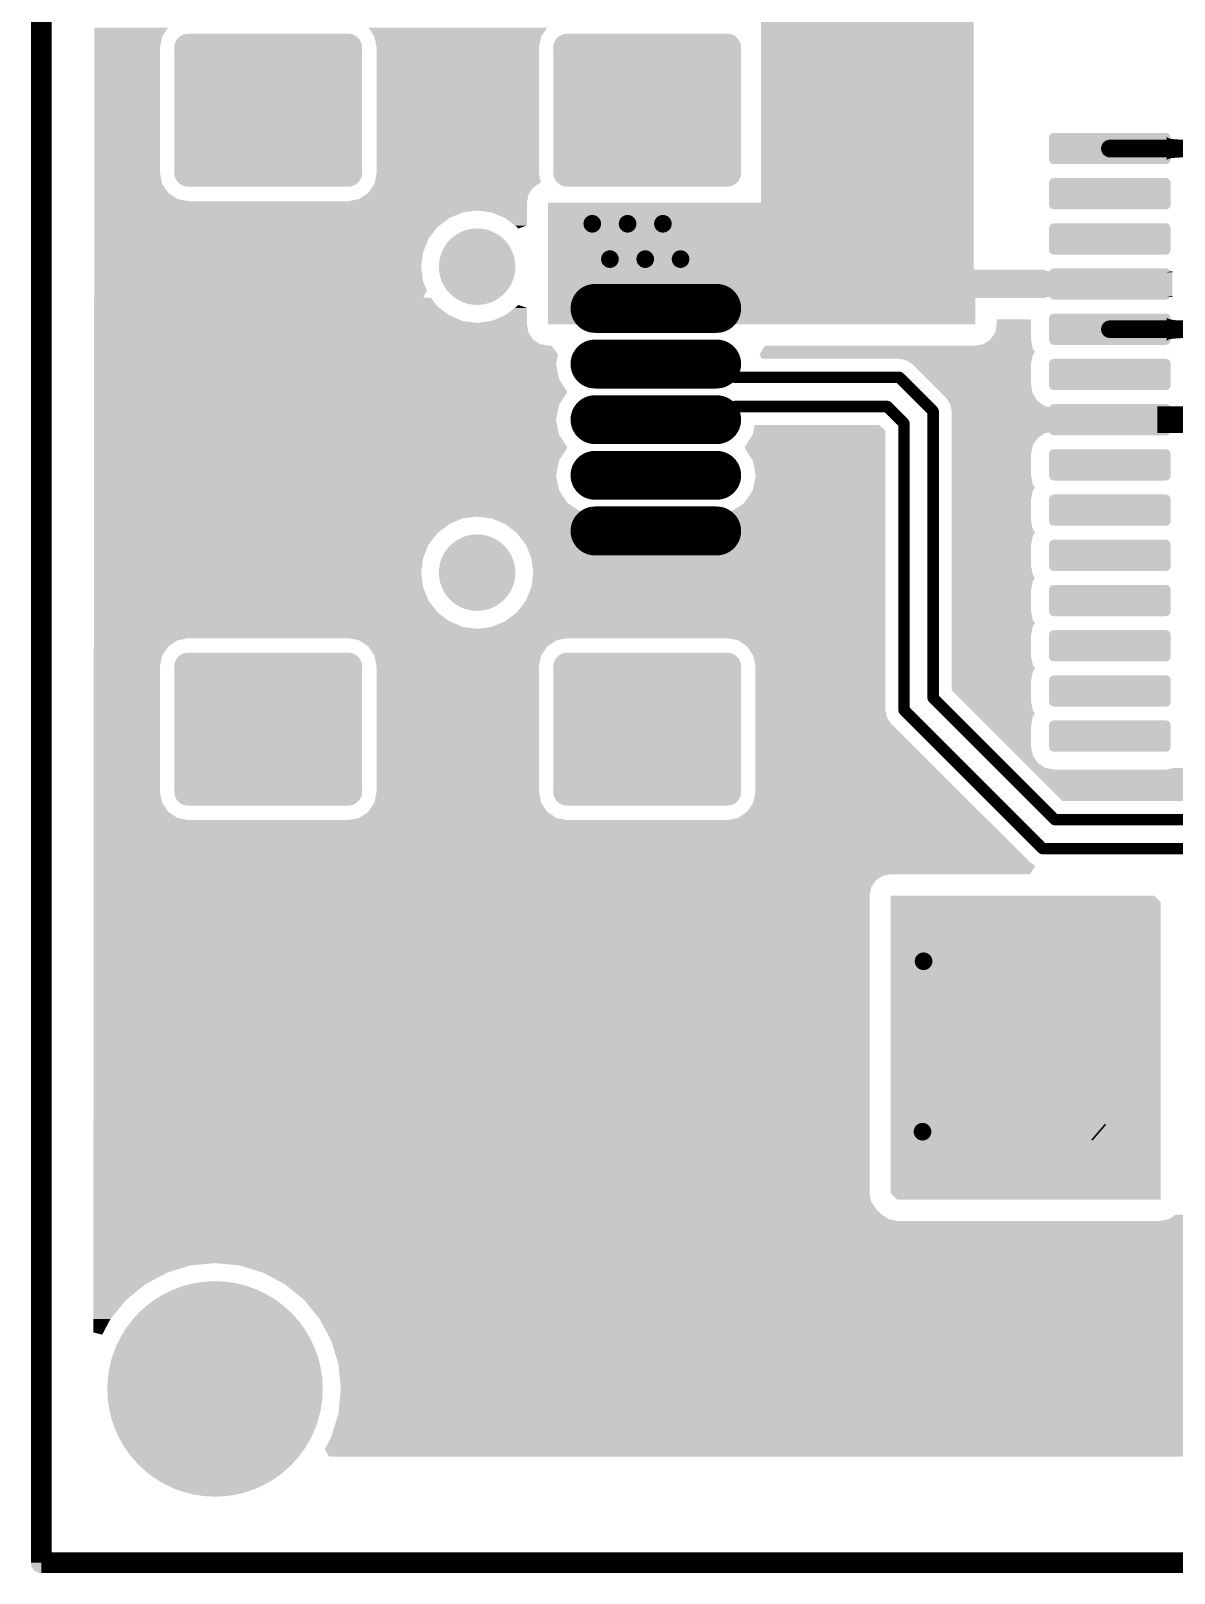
# Model space of a CAD drawing. Header units: millimetres. Extents: x -0.01 to 2.37, y -0.01 to 1.58.
# Drawn here: x -0.006 to 0.641, y -0.006 to 0.867 of the extents above; entities that cross this region are included whole.
import ezdxf

# ---------------------------------------------------------------- set-up
doc = ezdxf.new("R2010")
doc.units = ezdxf.units.MM
doc.layers.get('0').update_dxf_attribs({"linetype": 'CONTINUOUS', "lineweight": 0})
for name, color, linetype, lineweight in [('PCB_KUR_GKO', 130, 'CONTINUOUS', 0), ('PCB_KUR_GTL', 30, 'CONTINUOUS', 0), ('PCB_KUR_GTP', 254, 'CONTINUOUS', 0), ('PCB_KUR_GTS', 254, 'CONTINUOUS', 0), ('PCB_KUR_TXT', 254, 'CONTINUOUS', 0)]:
    doc.layers.add(name, color=color, linetype=linetype, lineweight=lineweight)

# ---------------------------------------------------------------- blocks, each defined once
blk = doc.blocks.new('ROUND_3')
h = blk.add_hatch(color=256)
edge = h.paths.add_edge_path(flags=0)
edge.add_arc((0, 0), 0.0059, 0, 360)
blk = doc.blocks.new('CUSTOM_5')
for points in [[(-0.02152, 0.02613), (-0.02114, 0.02664), (0.02142, 0.02613), (0.02126, 0.02664)], [(-0.02114, 0.02664), (-0.02074, 0.02716), (0.02126, 0.02664), (0.02057, 0.02716)], [(-0.02074, 0.02716), (-0.0199, 0.02742), (0.02057, 0.02716), (0.02023, 0.02742)], [(-0.0199, 0.02742), (-0.0195, 0.02755), (0.02023, 0.02742), (0.0195, 0.02755)], [(-0.02165, 0.0254), (-0.02152, 0.02613), (0.02165, 0.0254), (0.02142, 0.02613)], [(-0.02165, -0.0254), (-0.02165, 0.0254), (0.02165, -0.0254), (0.02165, 0.0254)], [(-0.02142, -0.02613), (-0.02165, -0.0254), (0.02152, -0.02613), (0.02165, -0.0254)], [(-0.02126, -0.02664), (-0.02142, -0.02613), (0.02114, -0.02664), (0.02152, -0.02613)], [(-0.02057, -0.02716), (-0.02126, -0.02664), (0.02074, -0.02716), (0.02114, -0.02664)], [(-0.02023, -0.02742), (-0.02057, -0.02716), (0.0199, -0.02742), (0.02074, -0.02716)], [(-0.0195, -0.02755), (-0.02023, -0.02742), (0.0195, -0.02755), (0.0199, -0.02742)]]:
    blk.add_solid(points)
blk = doc.blocks.new('CUSTOM_57')
for points in [[(-0.0325, 0.0062), (-0.03242, 0.00653), (0.0325, 0.0062), (0.0323, 0.00653)], [(-0.0325, -0.0062), (-0.0325, 0.0062), (0.0325, -0.0062), (0.0325, 0.0062)], [(-0.03242, 0.00653), (-0.03194, 0.00682), (0.0323, 0.00653), (0.03213, 0.00682)], [(-0.03194, 0.00682), (-0.0318, 0.0069), (0.03213, 0.00682), (0.0318, 0.0069)], [(-0.0323, -0.00653), (-0.0325, -0.0062), (0.03242, -0.00653), (0.0325, -0.0062)], [(-0.03213, -0.00682), (-0.0323, -0.00653), (0.03194, -0.00682), (0.03242, -0.00653)], [(-0.0318, -0.0069), (-0.03213, -0.00682), (0.0318, -0.0069), (0.03194, -0.00682)]]:
    blk.add_solid(points)
blk = doc.blocks.new('OBLONG_58')
at = {"lineweight": 211, "const_width": 0.0197}
blk.add_lwpolyline([(0.03445, 0), (-0.03445, 0)], dxfattribs=at)
at = {"lineweight": 211, "const_width": 0.00985}
for points in [[(-0.03937, 0), (-0.03937, 0, 1), (-0.02953, 0, 1), (-0.03937, 0)], [(0.02953, 0), (0.02953, 0, 1), (0.03937, 0, 1), (0.02953, 0)]]:
    blk.add_lwpolyline(points, format="xyb", dxfattribs=at)
blk = doc.blocks.new('CUSTOM_59')
for points in [[(-0.04925, 0.0354), (-0.04916, 0.03625), (0.04925, 0.0354), (0.04905, 0.03625)], [(-0.04924, 0.03509), (-0.04925, 0.0354), (0.04924, 0.03509), (0.04925, 0.0354)], [(-0.0492, 0.03477), (-0.04924, 0.03509), (0.0492, 0.03477), (0.04924, 0.03509)], [(-0.04916, 0.03625), (-0.04874, 0.03712), (0.04905, 0.03625), (0.04885, 0.03712)], [(-0.04874, 0.03712), (-0.0484, 0.03785), (0.04885, 0.03712), (0.04827, 0.03785)], [(-0.0484, 0.03785), (-0.04759, 0.0385), (0.04827, 0.03785), (0.04775, 0.0385)], [(-0.04759, 0.0385), (-0.04702, 0.03895), (0.04775, 0.0385), (0.04679, 0.03895)], [(-0.04702, 0.03895), (-0.04571, 0.03926), (0.04679, 0.03895), (0.04615, 0.03926)], [(-0.04571, 0.03926), (-0.0453, 0.03935), (0.04615, 0.03926), (0.0453, 0.03935)], [(-0.0492, -0.03477), (-0.0492, 0.03477), (0.0492, -0.03477), (0.0492, 0.03477)], [(-0.04924, -0.03509), (-0.0492, -0.03477), (0.04924, -0.03509), (0.0492, -0.03477)], [(-0.04925, -0.0354), (-0.04924, -0.03509), (0.04925, -0.0354), (0.04924, -0.03509)], [(-0.04905, -0.03625), (-0.04925, -0.0354), (0.04916, -0.03625), (0.04925, -0.0354)], [(-0.04885, -0.03712), (-0.04905, -0.03625), (0.04874, -0.03712), (0.04916, -0.03625)], [(-0.04827, -0.03785), (-0.04885, -0.03712), (0.0484, -0.03785), (0.04874, -0.03712)], [(-0.04775, -0.0385), (-0.04827, -0.03785), (0.04759, -0.0385), (0.0484, -0.03785)], [(-0.04679, -0.03895), (-0.04775, -0.0385), (0.04702, -0.03895), (0.04759, -0.0385)], [(-0.04615, -0.03926), (-0.04679, -0.03895), (0.04571, -0.03926), (0.04702, -0.03895)], [(-0.0453, -0.03935), (-0.04615, -0.03926), (0.0453, -0.03935), (0.04571, -0.03926)]]:
    blk.add_solid(points)
blk = doc.blocks.new('ROUND_12')
h = blk.add_hatch(color=256)
edge = h.paths.add_edge_path(flags=0)
edge.add_arc((0, 0), 0.05905, 0, 360)
blk = doc.blocks.new('ROUND_14')
h = blk.add_hatch(color=256)
edge = h.paths.add_edge_path(flags=0)
edge.add_arc((0, 0), 0.0197, 0, 360)
blk = doc.blocks.new('ROUND_16')
h = blk.add_hatch(color=256)
edge = h.paths.add_edge_path(flags=0)
edge.add_arc((0, 0), 0.008, 0, 360)
blk = doc.blocks.new('ROUND_7')
h = blk.add_hatch(color=256)
edge = h.paths.add_edge_path(flags=0)
edge.add_arc((0, 0), 0.00325, 0, 360)
blk = doc.blocks.new('ROUND_8')
h = blk.add_hatch(color=256)
edge = h.paths.add_edge_path(flags=0)
edge.add_arc((0, 0), 0.005, 0, 360)
blk = doc.blocks.new('ROUND_27')
h = blk.add_hatch(color=256)
edge = h.paths.add_edge_path(flags=0)
edge.add_arc((0, 0), 0.0075, 0, 360)
blk = doc.blocks.new('CUSTOM_20')
for points in [[(-0.02365, 0.0254), (-0.02352, 0.02643), (0.02365, 0.0254), (0.02342, 0.02643)], [(-0.02352, 0.02643), (-0.02314, 0.02717), (0.02342, 0.02643), (0.02325, 0.02717)], [(-0.02314, 0.02717), (-0.0227, 0.02804), (0.02325, 0.02717), (0.02257, 0.02804)], [(-0.0227, 0.02804), (-0.02198, 0.0286), (0.02257, 0.02804), (0.02214, 0.0286)], [(-0.02198, 0.0286), (-0.02127, 0.02915), (0.02214, 0.0286), (0.02105, 0.02915)], [(-0.02127, 0.02915), (-0.02008, 0.02942), (0.02105, 0.02915), (0.02053, 0.02942)], [(-0.02008, 0.02942), (-0.0195, 0.02955), (0.02053, 0.02942), (0.0195, 0.02955)], [(-0.02364, 0.02508), (-0.02365, 0.0254), (0.02364, 0.02508), (0.02365, 0.0254)], [(-0.0236, 0.02476), (-0.02364, 0.02508), (0.0236, 0.02476), (0.02364, 0.02508)], [(-0.0236, -0.02476), (-0.0236, 0.02476), (0.0236, -0.02476), (0.0236, 0.02476)], [(-0.02365, -0.0254), (-0.02364, -0.02508), (0.02365, -0.0254), (0.02364, -0.02508)], [(-0.02342, -0.02643), (-0.02365, -0.0254), (0.02352, -0.02643), (0.02365, -0.0254)], [(-0.02364, -0.02508), (-0.0236, -0.02476), (0.02364, -0.02508), (0.0236, -0.02476)], [(-0.02325, -0.02717), (-0.02342, -0.02643), (0.02314, -0.02717), (0.02352, -0.02643)], [(-0.02257, -0.02804), (-0.02325, -0.02717), (0.0227, -0.02804), (0.02314, -0.02717)], [(-0.02214, -0.0286), (-0.02257, -0.02804), (0.02198, -0.0286), (0.0227, -0.02804)], [(-0.02105, -0.02915), (-0.02214, -0.0286), (0.02127, -0.02915), (0.02198, -0.0286)], [(-0.02053, -0.02942), (-0.02105, -0.02915), (0.02008, -0.02942), (0.02127, -0.02915)], [(-0.0195, -0.02955), (-0.02053, -0.02942), (0.0195, -0.02955), (0.02008, -0.02942)]]:
    blk.add_solid(points)
blk = doc.blocks.new('CUSTOM_71')
for points in [[(-0.03281, 0.00856), (-0.0318, 0.00885), (0.033, 0.00856), (0.0318, 0.00885)], [(-0.03445, 0.0062), (-0.03416, 0.0074), (0.03445, 0.0062), (0.03411, 0.0074)], [(-0.03445, -0.0062), (-0.03445, 0.0062), (0.03445, -0.0062), (0.03445, 0.0062)], [(-0.03416, 0.0074), (-0.03399, 0.00759), (0.03411, 0.0074), (0.03406, 0.00759)], [(-0.03399, 0.00759), (-0.03319, 0.00846), (0.03406, 0.00759), (0.03311, 0.00846)], [(-0.03319, 0.00846), (-0.03281, 0.00856), (0.03311, 0.00846), (0.033, 0.00856)], [(-0.03411, -0.0074), (-0.03445, -0.0062), (0.03416, -0.0074), (0.03445, -0.0062)], [(-0.03406, -0.00759), (-0.03411, -0.0074), (0.03399, -0.00759), (0.03416, -0.0074)], [(-0.03311, -0.00846), (-0.03406, -0.00759), (0.03319, -0.00846), (0.03399, -0.00759)], [(-0.033, -0.00856), (-0.03311, -0.00846), (0.03281, -0.00856), (0.03319, -0.00846)], [(-0.0318, -0.00885), (-0.033, -0.00856), (0.0318, -0.00885), (0.03281, -0.00856)]]:
    blk.add_solid(points)
blk = doc.blocks.new('OBLONG_72')
at = {"lineweight": 211, "const_width": 0.0277}
blk.add_lwpolyline([(0.03445, 0), (-0.03445, 0)], dxfattribs=at)
at = {"lineweight": 211, "const_width": 0.01385}
for points in [[(-0.04137, 0), (-0.04137, 0, 1), (-0.02753, 0, 1), (-0.04137, 0)], [(0.02753, 0), (0.02753, 0, 1), (0.04137, 0, 1), (0.02753, 0)]]:
    blk.add_lwpolyline(points, format="xyb", dxfattribs=at)
blk = doc.blocks.new('CUSTOM_73')
for points in [[(-0.05325, 0.0354), (-0.05289, 0.03775), (0.05325, 0.0354), (0.05287, 0.03775)], [(-0.05324, 0.03495), (-0.05325, 0.0354), (0.05324, 0.03495), (0.05325, 0.0354)], [(-0.0532, 0.03451), (-0.05324, 0.03495), (0.0532, 0.03451), (0.05324, 0.03495)], [(-0.05289, 0.03775), (-0.05283, 0.03788), (0.05287, 0.03775), (0.05285, 0.03788)], [(-0.05283, 0.03788), (-0.05178, 0.04001), (0.05285, 0.03788), (0.05176, 0.04001)], [(-0.05178, 0.04001), (-0.05167, 0.04012), (0.05176, 0.04001), (0.0517, 0.04012)], [(-0.05167, 0.04012), (-0.05002, 0.0418), (0.0517, 0.04012), (0.04999, 0.0418)], [(-0.05002, 0.0418), (-0.04986, 0.04188), (0.04999, 0.0418), (0.04991, 0.04188)], [(-0.04986, 0.04188), (-0.04778, 0.04295), (0.04991, 0.04188), (0.04774, 0.04295)], [(-0.04778, 0.04295), (-0.04753, 0.04299), (0.04774, 0.04295), (0.04765, 0.04299)], [(-0.04753, 0.04299), (-0.0453, 0.04335), (0.04765, 0.04299), (0.0453, 0.04335)], [(-0.0532, -0.03451), (-0.0532, 0.03451), (0.0532, -0.03451), (0.0532, 0.03451)], [(-0.05324, -0.03495), (-0.0532, -0.03451), (0.05324, -0.03495), (0.0532, -0.03451)], [(-0.05325, -0.0354), (-0.05324, -0.03495), (0.05325, -0.0354), (0.05324, -0.03495)], [(-0.05287, -0.03775), (-0.05325, -0.0354), (0.05289, -0.03775), (0.05325, -0.0354)], [(-0.05285, -0.03788), (-0.05287, -0.03775), (0.05283, -0.03788), (0.05289, -0.03775)], [(-0.05176, -0.04001), (-0.05285, -0.03788), (0.05178, -0.04001), (0.05283, -0.03788)], [(-0.0517, -0.04012), (-0.05176, -0.04001), (0.05167, -0.04012), (0.05178, -0.04001)], [(-0.04999, -0.0418), (-0.0517, -0.04012), (0.05002, -0.0418), (0.05167, -0.04012)], [(-0.04991, -0.04188), (-0.04999, -0.0418), (0.04986, -0.04188), (0.05002, -0.0418)], [(-0.04774, -0.04295), (-0.04991, -0.04188), (0.04778, -0.04295), (0.04986, -0.04188)], [(-0.04765, -0.04299), (-0.04774, -0.04295), (0.04753, -0.04299), (0.04778, -0.04295)], [(-0.0453, -0.04335), (-0.04765, -0.04299), (0.0453, -0.04335), (0.04753, -0.04299)]]:
    blk.add_solid(points)
blk = doc.blocks.new('ROUND_22')
h = blk.add_hatch(color=256)
edge = h.paths.add_edge_path(flags=0)
edge.add_arc((0, 0), 0.061, 0, 360)
blk = doc.blocks.new('ROUND_23')
h = blk.add_hatch(color=256)
edge = h.paths.add_edge_path(flags=0)
edge.add_arc((0, 0), 0.02165, 0, 360)

msp = doc.modelspace()

# ---------------------------------------------------------------- linework, layer by layer
at = {"layer": 'PCB_KUR_GKO', "lineweight": 211, "const_width": 0.0118}
for points in [[(0, 0), (0, 1.5748)], [(0, 0), (2.3622, 0)]]:
    msp.add_lwpolyline(points, dxfattribs=at)
at = {"layer": 'PCB_KUR_GTL', "lineweight": 211}
for points, const_width in [([(0.6051, 0.8006), (0.6666, 0.8006)], 0.01), ([(0.6051, 0.6983), (0.7033, 0.6983)], 0.01), ([(0.348, 0.6786), (0.3854, 0.6786)], 0.0065), ([(0.3854, 0.6786), (0.3929, 0.6711)], 0.0065), ([(0.3929, 0.6711), (0.4858, 0.6711)], 0.0065), ([(0.4858, 0.6711), (0.505, 0.6519)], 0.0065), ([(0.3854, 0.6471), (0.3929, 0.6546)], 0.0065), ([(0.3929, 0.6546), (0.479, 0.6546)], 0.0065), ([(0.479, 0.6546), (0.4885, 0.645)], 0.0065), ([(0.505, 0.4896), (0.505, 0.6519)], 0.0065), ([(0.348, 0.6471), (0.3854, 0.6471)], 0.0065), ([(0.4885, 0.4828), (0.4885, 0.645)], 0.0065), ([(0.632, 0.6471), (0.6802, 0.6471)], 0.015), ([(0.505, 0.4896), (0.5739, 0.4207)], 0.0065), ([(0.4885, 0.4828), (0.5671, 0.4042)], 0.0065), ([(0.5739, 0.4207), (0.7238, 0.4207)], 0.0065), ([(0.5671, 0.4042), (0.7306, 0.4042)], 0.0065), ([(0.5984, 0.244), (0.5991, 0.2434)], 0.0118)]:
    msp.add_lwpolyline(points, dxfattribs=dict(at, const_width=const_width))
at = {"layer": 'PCB_KUR_GTL'}
for points in [[(0.4075, 0.77), (0.4075, 1.1576), (0.528, 0.77), (0.528, 1.1576)], [(0.03, 0.8639), (0.03, 0.8691), (0.0684, 0.8639), (0.0719, 0.8691)], [(0.1887, 0.8639), (0.1852, 0.8691), (0.283, 0.8639), (0.2865, 0.8691)], [(0.03, 0.8577), (0.03, 0.8639), (0.0672, 0.8577), (0.0684, 0.8639)], [(0.03, 0.7868), (0.03, 0.8577), (0.0672, 0.7868), (0.0672, 0.8577)], [(0.1899, 0.8577), (0.1887, 0.8639), (0.2818, 0.8577), (0.283, 0.8639)], [(0.1899, 0.7868), (0.1899, 0.8577), (0.2818, 0.7868), (0.2818, 0.8577)], [(0.6373, 0.807), (0.6373, 0.8073), (0.6375, 0.807), (0.6373, 0.8073)], [(0.6373, 0.8067), (0.6373, 0.807), (0.6379, 0.8067), (0.6375, 0.807)], [(0.6373, 0.8064), (0.6373, 0.8067), (0.6385, 0.8064), (0.6379, 0.8067)], [(0.6373, 0.8062), (0.6373, 0.8064), (0.6393, 0.8062), (0.6385, 0.8064)], [(0.6373, 0.806), (0.6373, 0.8062), (0.6402, 0.806), (0.6393, 0.8062)], [(0.6373, 0.8059), (0.6373, 0.806), (0.6413, 0.8059), (0.6402, 0.806)], [(0.6373, 0.8057), (0.6373, 0.8059), (0.644, 0.8057), (0.6413, 0.8059)], [(0.6373, 0.8056), (0.6373, 0.8057), (0.6475, 0.8056), (0.644, 0.8057)], [(0.6373, 0.7956), (0.6373, 0.8056), (0.6475, 0.7956), (0.6475, 0.8056)], [(0.6373, 0.7952), (0.6373, 0.7956), (0.6402, 0.7952), (0.6457, 0.7956)], [(0.6373, 0.795), (0.6373, 0.7952), (0.6393, 0.795), (0.6402, 0.7952)], [(0.6373, 0.7948), (0.6373, 0.795), (0.6385, 0.7948), (0.6393, 0.795)], [(0.6373, 0.7946), (0.6373, 0.7948), (0.6379, 0.7946), (0.6385, 0.7948)], [(0.6373, 0.7943), (0.6373, 0.7946), (0.6375, 0.7943), (0.6379, 0.7946)], [(0.03, 0.7807), (0.03, 0.7868), (0.0684, 0.7807), (0.0672, 0.7868)], [(0.1888, 0.7812), (0.1899, 0.7868), (0.2829, 0.7812), (0.2818, 0.7868)], [(0.6373, 0.794), (0.6373, 0.7943), (0.6373, 0.794), (0.6375, 0.7943)], [(0.03, 0.7755), (0.03, 0.7807), (0.0719, 0.7755), (0.0684, 0.7807)], [(0.1852, 0.7755), (0.18722, 0.7785), (0.2765, 0.7755), (0.2785, 0.7785)], [(0.18722, 0.7785), (0.1887, 0.7807), (0.2785, 0.7785), (0.2818, 0.7807)], [(0.1887, 0.7807), (0.18878, 0.7811), (0.2818, 0.7807), (0.2824, 0.7811)], [(0.18878, 0.7811), (0.1888, 0.7812), (0.2824, 0.7811), (0.2829, 0.7812)], [(0.03, 0.772), (0.03, 0.7755), (0.0771, 0.772), (0.0719, 0.7755)], [(0.03, 0.7708), (0.03, 0.772), (0.0833, 0.7708), (0.0771, 0.772)], [(0.03, 0.77), (0.03, 0.7708), (0.275, 0.77), (0.27516, 0.7708)], [(0.03, 0.7708), (0.03, 0.7708), (0.1738, 0.7708), (0.0833, 0.7708)], [(0.03, 0.7655), (0.03, 0.77), (0.275, 0.7655), (0.275, 0.77)], [(0.1738, 0.7708), (0.18, 0.772), (0.27516, 0.7708), (0.27539, 0.772)], [(0.18, 0.772), (0.18386, 0.7746), (0.27539, 0.772), (0.2759, 0.7746)], [(0.18386, 0.7746), (0.1852, 0.7755), (0.2759, 0.7746), (0.2765, 0.7755)], [(0.287, 0.732), (0.287, 0.77), (0.528, 0.732), (0.528, 0.77)], [(0.03, 0.7644), (0.03, 0.7655), (0.2386, 0.7644), (0.2468, 0.7655)], [(0.03, 0.7612), (0.03, 0.7644), (0.231, 0.7612), (0.2386, 0.7644)], [(0.03, 0.7562), (0.03, 0.7612), (0.2244, 0.7562), (0.231, 0.7612)], [(0.2551, 0.7644), (0.2468, 0.7655), (0.275, 0.7644), (0.275, 0.7655)], [(0.2627, 0.7612), (0.2551, 0.7644), (0.275, 0.7612), (0.275, 0.7644)], [(0.26824, 0.757), (0.2627, 0.7612), (0.275, 0.757), (0.275, 0.7612)], [(0.03, 0.7496), (0.03, 0.7562), (0.2193, 0.7496), (0.2244, 0.7562)], [(0.2693, 0.7562), (0.26824, 0.757), (0.27265, 0.7562), (0.275, 0.757)], [(0.27, 0.7553), (0.2693, 0.7562), (0.27, 0.7553), (0.27265, 0.7562)], [(0.03, 0.7419), (0.03, 0.7496), (0.2162, 0.7419), (0.2193, 0.7496)], [(0.03, 0.7337), (0.03, 0.7419), (0.2151, 0.7337), (0.2162, 0.7419)], [(0.03, 0.7255), (0.03, 0.7337), (0.2162, 0.7255), (0.2151, 0.7337)], [(0.03, 0.72), (0.03, 0.7255), (0.2184, 0.72), (0.2162, 0.7255)], [(0.287, 0.7315), (0.287, 0.732), (0.5684, 0.7315), (0.5676, 0.732)], [(0.287, 0.732), (0.287, 0.732), (0.5676, 0.732), (0.528, 0.732)], [(0.287, 0.7305), (0.287, 0.7315), (0.5733, 0.7305), (0.5684, 0.7315)], [(0.287, 0.7172), (0.287, 0.7305), (0.6405, 0.7172), (0.6405, 0.7305)], [(0.6369, 0.7305), (0.6405, 0.7312), (0.6405, 0.7305), (0.6405, 0.7312)], [(0.0299, 0.7112), (0.0299, 0.7162), (0.2244, 0.7112), (0.2205, 0.7162)], [(0.0299, 0.7162), (0.0299, 0.7162), (0.2205, 0.7162), (0.2177, 0.7162)], [(0.0299, 0.7162), (0.03, 0.7162), (0.2177, 0.7162), (0.21631, 0.7162)], [(0.03, 0.71621), (0.03, 0.72), (0.2163, 0.71621), (0.2184, 0.72)], [(0.03, 0.7162), (0.03, 0.71621), (0.2163, 0.7162), (0.2163, 0.71621)], [(0.03, 0.7162), (0.03, 0.7162), (0.21631, 0.7162), (0.2163, 0.7162)], [(0.287, 0.7162), (0.287, 0.7172), (0.5684, 0.7162), (0.5733, 0.7172)], [(0.287, 0.716), (0.287, 0.7162), (0.568, 0.716), (0.5684, 0.7162)], [(0.287, 0.701), (0.287, 0.716), (0.529, 0.701), (0.529, 0.716)], [(0.6405, 0.7165), (0.6369, 0.7172), (0.6405, 0.7165), (0.6405, 0.7172)], [(0.02989, 0.7062), (0.0299, 0.7112), (0.231, 0.7062), (0.2244, 0.7112)], [(0.2627, 0.7062), (0.26824, 0.7104), (0.275, 0.7062), (0.275, 0.7104)], [(0.26824, 0.7104), (0.2693, 0.7112), (0.275, 0.7104), (0.27265, 0.7112)], [(0.2693, 0.7112), (0.27, 0.7121), (0.27265, 0.7112), (0.27, 0.7121)], [(0.02989, 0.703), (0.02989, 0.7062), (0.2386, 0.703), (0.231, 0.7062)], [(0.02989, 0.7019), (0.02989, 0.703), (0.2468, 0.7019), (0.2386, 0.703)], [(0.02989, 0.701), (0.02989, 0.7019), (0.275, 0.701), (0.275, 0.7019)], [(0.02989, 0.6964), (0.02989, 0.701), (0.2759, 0.6964), (0.275, 0.701)], [(0.2468, 0.7019), (0.2551, 0.703), (0.275, 0.7019), (0.275, 0.703)], [(0.2551, 0.703), (0.2627, 0.7062), (0.275, 0.703), (0.275, 0.7062)], [(0.5401, 0.6964), (0.541, 0.701), (0.5605, 0.6964), (0.5605, 0.701)], [(0.541, 0.701), (0.541, 0.704), (0.5605, 0.701), (0.5605, 0.704)], [(0.6373, 0.7046), (0.6373, 0.7049), (0.6375, 0.7046), (0.6373, 0.7049)], [(0.6373, 0.7043), (0.6373, 0.7046), (0.6379, 0.7043), (0.6375, 0.7046)], [(0.6373, 0.7041), (0.6373, 0.7043), (0.6385, 0.7041), (0.6379, 0.7043)], [(0.6373, 0.7039), (0.6373, 0.7041), (0.6393, 0.7039), (0.6385, 0.7041)], [(0.6373, 0.7037), (0.6373, 0.7039), (0.6402, 0.7037), (0.6393, 0.7039)], [(0.6373, 0.7035), (0.6373, 0.7037), (0.6413, 0.7035), (0.6402, 0.7037)], [(0.6373, 0.7033), (0.6373, 0.7035), (0.644, 0.7033), (0.6413, 0.7035)], [(0.6373, 0.6933), (0.6373, 0.7033), (0.6475, 0.6933), (0.6475, 0.7033)], [(0.6373, 0.7033), (0.6373, 0.7033), (0.6475, 0.7033), (0.644, 0.7033)], [(0.02988, 0.6925), (0.02989, 0.6964), (0.2785, 0.6925), (0.2759, 0.6964)], [(0.02988, 0.6899), (0.02988, 0.6925), (0.2824, 0.6899), (0.2785, 0.6925)], [(0.02988, 0.689), (0.02988, 0.6899), (0.287, 0.689), (0.2824, 0.6899)], [(0.529, 0.689), (0.5336, 0.6899), (0.56113, 0.689), (0.56095, 0.6899)], [(0.5336, 0.6899), (0.5369, 0.6921), (0.56095, 0.6899), (0.5605, 0.6921)], [(0.5369, 0.6921), (0.5375, 0.6925), (0.5605, 0.6921), (0.5605, 0.6925)], [(0.5375, 0.6925), (0.5401, 0.6964), (0.5605, 0.6925), (0.5605, 0.6964)], [(0.6373, 0.6929), (0.6373, 0.6933), (0.6402, 0.6929), (0.6457, 0.6933)], [(0.6373, 0.6927), (0.6373, 0.6929), (0.6393, 0.6927), (0.6402, 0.6929)], [(0.6373, 0.6925), (0.6373, 0.6927), (0.6385, 0.6925), (0.6393, 0.6927)], [(0.6373, 0.6922), (0.6373, 0.6925), (0.6379, 0.6922), (0.6385, 0.6925)], [(0.6373, 0.6919), (0.6373, 0.6922), (0.6375, 0.6919), (0.6379, 0.6922)], [(0.6373, 0.6916), (0.6373, 0.6919), (0.6373, 0.6916), (0.6375, 0.6919)], [(0.02987, 0.6786), (0.02988, 0.684), (0.2915, 0.6786), (0.2926, 0.684)], [(0.02988, 0.684), (0.02988, 0.689), (0.2926, 0.684), (0.2889, 0.689)], [(0.02988, 0.689), (0.02988, 0.689), (0.2889, 0.689), (0.287, 0.689)], [(0.4067, 0.6841), (0.40759, 0.6855), (0.56171, 0.6841), (0.5627, 0.6855)], [(0.40686, 0.6838), (0.4067, 0.6841), (0.5615, 0.6838), (0.56171, 0.6841)], [(0.408, 0.6816), (0.40686, 0.6838), (0.56105, 0.6816), (0.5615, 0.6838)], [(0.40759, 0.6855), (0.40866, 0.6872), (0.5627, 0.6855), (0.5615, 0.6872)], [(0.40866, 0.6872), (0.4098, 0.689), (0.5615, 0.6872), (0.56113, 0.689)], [(0.4898, 0.6808), (0.4858, 0.6816), (0.56089, 0.6808), (0.56105, 0.6816)], [(0.02987, 0.6701), (0.02987, 0.6786), (0.2932, 0.6701), (0.2915, 0.6786)], [(0.49261, 0.6789), (0.4898, 0.6808), (0.5605, 0.6789), (0.56089, 0.6808)], [(0.4932, 0.6785), (0.49261, 0.6789), (0.5605, 0.6785), (0.5605, 0.6789)], [(0.50526, 0.6665), (0.4932, 0.6785), (0.5605, 0.6665), (0.5605, 0.6785)], [(0.02986, 0.6628), (0.02987, 0.6669), (0.2979, 0.6628), (0.2953, 0.6669)], [(0.02987, 0.6669), (0.02987, 0.6701), (0.2953, 0.6669), (0.2932, 0.6701)], [(0.51019, 0.6616), (0.50526, 0.6665), (0.5615, 0.6616), (0.5605, 0.6665)], [(0.02985, 0.6471), (0.02986, 0.6555), (0.2915, 0.6471), (0.2932, 0.6555)], [(0.02986, 0.6587), (0.02986, 0.6628), (0.2953, 0.6587), (0.2979, 0.6628)], [(0.02986, 0.6555), (0.02986, 0.6587), (0.2932, 0.6555), (0.2953, 0.6587)], [(0.5125, 0.6593), (0.51019, 0.6616), (0.56307, 0.6593), (0.5615, 0.6616)], [(0.51366, 0.6575), (0.5125, 0.6593), (0.5643, 0.6575), (0.56307, 0.6593)], [(0.5147, 0.6559), (0.51366, 0.6575), (0.56664, 0.6559), (0.5643, 0.6575)], [(0.51494, 0.6547), (0.5147, 0.6559), (0.5684, 0.6547), (0.56664, 0.6559)], [(0.02985, 0.6386), (0.02985, 0.6471), (0.2932, 0.6386), (0.2915, 0.6471)], [(0.51514, 0.6537), (0.51494, 0.6547), (0.5733, 0.6537), (0.5684, 0.6547)], [(0.5155, 0.6519), (0.51514, 0.6537), (0.61488, 0.6519), (0.6134, 0.6537)], [(0.51514, 0.6537), (0.51514, 0.6537), (0.6134, 0.6537), (0.5733, 0.6537)], [(0.5155, 0.6487), (0.5155, 0.6519), (0.6175, 0.6487), (0.61488, 0.6519)], [(0.5155, 0.6471), (0.5155, 0.6487), (0.6171, 0.6471), (0.6175, 0.6487)], [(0.5155, 0.6454), (0.5155, 0.6471), (0.6175, 0.6454), (0.6171, 0.6471)], [(0.02984, 0.6354), (0.02985, 0.6386), (0.2953, 0.6354), (0.2932, 0.6386)], [(0.4007, 0.6354), (0.4029, 0.6386), (0.478, 0.6354), (0.478, 0.6386)], [(0.4029, 0.6386), (0.40333, 0.6407), (0.478, 0.6386), (0.478, 0.6407)], [(0.40333, 0.6407), (0.404, 0.644), (0.478, 0.6407), (0.4746, 0.644)], [(0.404, 0.644), (0.404, 0.644), (0.4746, 0.644), (0.404, 0.644)], [(0.5155, 0.6404), (0.5155, 0.6454), (0.6134, 0.6404), (0.6175, 0.6454)], [(0.5155, 0.6395), (0.5155, 0.6404), (0.5684, 0.6395), (0.5733, 0.6404)], [(0.5155, 0.6404), (0.5155, 0.6404), (0.5733, 0.6404), (0.6134, 0.6404)], [(0.5155, 0.6367), (0.5155, 0.6395), (0.5643, 0.6367), (0.5684, 0.6395)], [(0.02984, 0.6313), (0.02984, 0.6354), (0.2979, 0.6313), (0.2953, 0.6354)], [(0.02984, 0.6272), (0.02984, 0.6313), (0.2953, 0.6272), (0.2979, 0.6313)], [(0.3982, 0.6313), (0.4007, 0.6354), (0.478, 0.6313), (0.478, 0.6354)], [(0.4007, 0.6272), (0.3982, 0.6313), (0.478, 0.6272), (0.478, 0.6313)], [(0.5155, 0.6326), (0.5155, 0.6367), (0.5615, 0.6326), (0.5643, 0.6367)], [(0.5155, 0.6277), (0.5155, 0.6326), (0.5605, 0.6277), (0.5615, 0.6326)], [(0.02983, 0.6156), (0.02984, 0.624), (0.2915, 0.6156), (0.2932, 0.624)], [(0.02984, 0.624), (0.02984, 0.6272), (0.2932, 0.624), (0.2953, 0.6272)], [(0.4029, 0.624), (0.4007, 0.6272), (0.478, 0.624), (0.478, 0.6272)], [(0.4046, 0.6156), (0.4029, 0.624), (0.478, 0.6156), (0.478, 0.624)], [(0.5155, 0.6153), (0.5155, 0.6277), (0.5605, 0.6153), (0.5605, 0.6277)], [(0.02983, 0.6071), (0.02983, 0.6156), (0.2932, 0.6071), (0.2915, 0.6156)], [(0.4029, 0.6071), (0.4046, 0.6156), (0.478, 0.6071), (0.478, 0.6156)], [(0.5155, 0.6104), (0.5155, 0.6153), (0.5615, 0.6104), (0.5605, 0.6153)], [(0.02982, 0.6), (0.02983, 0.6071), (0.298, 0.6), (0.2932, 0.6071)], [(0.3981, 0.6), (0.4029, 0.6071), (0.478, 0.6), (0.478, 0.6071)], [(0.5155, 0.6087), (0.5155, 0.6104), (0.5627, 0.6087), (0.5615, 0.6104)], [(0.5155, 0.607), (0.5155, 0.6087), (0.5615, 0.607), (0.5627, 0.6087)], [(0.5155, 0.6021), (0.5155, 0.607), (0.5605, 0.6021), (0.5615, 0.607)], [(0.02982, 0.5952), (0.02982, 0.6), (0.3051, 0.5952), (0.298, 0.6)], [(0.02982, 0.5935), (0.02982, 0.5952), (0.3136, 0.5935), (0.3051, 0.5952)], [(0.3825, 0.5935), (0.3909, 0.5952), (0.478, 0.5935), (0.478, 0.5952)], [(0.3909, 0.5952), (0.3981, 0.6), (0.478, 0.5952), (0.478, 0.6)], [(0.5155, 0.5897), (0.5155, 0.6021), (0.5605, 0.5897), (0.5605, 0.6021)], [(0.02981, 0.5912), (0.02982, 0.5922), (0.2386, 0.5912), (0.2468, 0.5922)], [(0.02981, 0.588), (0.02981, 0.5912), (0.231, 0.588), (0.2386, 0.5912)], [(0.02981, 0.5829), (0.02981, 0.588), (0.2244, 0.5829), (0.231, 0.588)], [(0.02982, 0.5922), (0.02982, 0.5935), (0.478, 0.5922), (0.478, 0.5935)], [(0.2551, 0.5912), (0.2468, 0.5922), (0.478, 0.5912), (0.478, 0.5922)], [(0.2627, 0.588), (0.2551, 0.5912), (0.478, 0.588), (0.478, 0.5912)], [(0.2693, 0.5829), (0.2627, 0.588), (0.478, 0.5829), (0.478, 0.588)], [(0.5155, 0.5848), (0.5155, 0.5897), (0.5615, 0.5848), (0.5605, 0.5897)], [(0.0298, 0.5764), (0.02981, 0.5829), (0.2193, 0.5764), (0.2244, 0.5829)], [(0.0298, 0.5687), (0.0298, 0.5764), (0.2162, 0.5687), (0.2193, 0.5764)], [(0.2744, 0.5764), (0.2693, 0.5829), (0.478, 0.5764), (0.478, 0.5829)], [(0.2775, 0.5687), (0.2744, 0.5764), (0.478, 0.5687), (0.478, 0.5764)], [(0.5155, 0.5831), (0.5155, 0.5848), (0.5627, 0.5831), (0.5615, 0.5848)], [(0.5155, 0.5814), (0.5155, 0.5831), (0.5615, 0.5814), (0.5627, 0.5831)], [(0.5155, 0.5765), (0.5155, 0.5814), (0.5605, 0.5765), (0.5615, 0.5814)], [(0.5155, 0.5641), (0.5155, 0.5765), (0.5605, 0.5641), (0.5605, 0.5765)], [(0.02979, 0.5605), (0.0298, 0.5687), (0.2151, 0.5605), (0.2162, 0.5687)], [(0.2786, 0.5605), (0.2775, 0.5687), (0.478, 0.5605), (0.478, 0.5687)], [(0.02979, 0.5523), (0.02979, 0.5605), (0.2162, 0.5523), (0.2151, 0.5605)], [(0.2775, 0.5523), (0.2786, 0.5605), (0.478, 0.5523), (0.478, 0.5605)], [(0.5155, 0.5592), (0.5155, 0.5641), (0.5615, 0.5592), (0.5605, 0.5641)], [(0.5155, 0.5575), (0.5155, 0.5592), (0.5627, 0.5575), (0.5615, 0.5592)], [(0.02978, 0.5446), (0.02979, 0.5523), (0.2193, 0.5446), (0.2162, 0.5523)], [(0.2744, 0.5446), (0.2775, 0.5523), (0.478, 0.5446), (0.478, 0.5523)], [(0.5155, 0.5558), (0.5155, 0.5575), (0.5615, 0.5558), (0.5627, 0.5575)], [(0.5155, 0.5509), (0.5155, 0.5558), (0.5605, 0.5509), (0.5615, 0.5558)], [(0.5155, 0.5385), (0.5155, 0.5509), (0.5605, 0.5385), (0.5605, 0.5509)], [(0.02978, 0.538), (0.02978, 0.5446), (0.2244, 0.538), (0.2193, 0.5446)], [(0.2693, 0.538), (0.2744, 0.5446), (0.478, 0.538), (0.478, 0.5446)], [(0.02977, 0.5298), (0.02978, 0.533), (0.2386, 0.5298), (0.231, 0.533)], [(0.02978, 0.533), (0.02978, 0.538), (0.231, 0.533), (0.2244, 0.538)], [(0.2551, 0.5298), (0.2627, 0.533), (0.478, 0.5298), (0.478, 0.533)], [(0.2627, 0.533), (0.2693, 0.538), (0.478, 0.533), (0.478, 0.538)], [(0.5155, 0.5336), (0.5155, 0.5385), (0.5615, 0.5336), (0.5605, 0.5385)], [(0.5155, 0.5319), (0.5155, 0.5336), (0.5627, 0.5319), (0.5615, 0.5336)], [(0.02977, 0.5287), (0.02977, 0.5298), (0.2468, 0.5287), (0.2386, 0.5298)], [(0.02977, 0.5234), (0.02977, 0.5287), (0.478, 0.5234), (0.478, 0.5287)], [(0.2468, 0.5287), (0.2551, 0.5298), (0.478, 0.5287), (0.478, 0.5298)], [(0.5155, 0.5302), (0.5155, 0.5319), (0.5615, 0.5302), (0.5627, 0.5319)], [(0.5155, 0.5253), (0.5155, 0.5302), (0.5605, 0.5253), (0.5615, 0.5302)], [(0.5155, 0.5129), (0.5155, 0.5253), (0.5605, 0.5129), (0.5605, 0.5253)], [(0.02976, 0.5135), (0.02977, 0.5187), (0.0684, 0.5135), (0.0719, 0.5187)], [(0.02977, 0.5222), (0.02977, 0.5234), (0.0771, 0.5222), (0.0833, 0.5234)], [(0.02977, 0.5234), (0.02977, 0.5234), (0.0833, 0.5234), (0.1738, 0.5234)], [(0.02977, 0.5187), (0.02977, 0.5222), (0.0719, 0.5187), (0.0771, 0.5222)], [(0.18, 0.5222), (0.1738, 0.5234), (0.2917, 0.5222), (0.2978, 0.5234)], [(0.1738, 0.5234), (0.1738, 0.5234), (0.2978, 0.5234), (0.3884, 0.5234)], [(0.1852, 0.5187), (0.18, 0.5222), (0.2865, 0.5187), (0.2917, 0.5222)], [(0.1887, 0.5135), (0.1852, 0.5187), (0.283, 0.5135), (0.2865, 0.5187)], [(0.3945, 0.5222), (0.3884, 0.5234), (0.478, 0.5222), (0.478, 0.5234)], [(0.3997, 0.5187), (0.3945, 0.5222), (0.478, 0.5187), (0.478, 0.5222)], [(0.4032, 0.5135), (0.3997, 0.5187), (0.478, 0.5135), (0.478, 0.5187)], [(0.02971, 0.4365), (0.02976, 0.5073), (0.0672, 0.4365), (0.0672, 0.5073)], [(0.02976, 0.5073), (0.02976, 0.5135), (0.0672, 0.5073), (0.0684, 0.5135)], [(0.1899, 0.5073), (0.1887, 0.5135), (0.2818, 0.5073), (0.283, 0.5135)], [(0.1899, 0.4365), (0.1899, 0.5073), (0.2818, 0.4365), (0.2818, 0.5073)], [(0.4044, 0.5073), (0.4032, 0.5135), (0.478, 0.5073), (0.478, 0.5135)], [(0.4044, 0.4828), (0.4044, 0.5073), (0.478, 0.4828), (0.478, 0.5073)], [(0.5155, 0.5081), (0.5155, 0.5129), (0.5615, 0.5081), (0.5605, 0.5129)], [(0.5155, 0.5063), (0.5155, 0.5081), (0.5627, 0.5063), (0.5615, 0.5081)], [(0.5155, 0.5046), (0.5155, 0.5063), (0.5615, 0.5046), (0.5627, 0.5063)], [(0.5155, 0.4997), (0.5155, 0.5046), (0.5605, 0.4997), (0.5615, 0.5046)], [(0.5155, 0.494), (0.5155, 0.4997), (0.5605, 0.494), (0.5605, 0.4997)], [(0.5222, 0.4873), (0.5155, 0.494), (0.5605, 0.4873), (0.5605, 0.494)], [(0.4044, 0.4787), (0.4044, 0.4828), (0.4788, 0.4787), (0.478, 0.4828)], [(0.527, 0.4825), (0.5222, 0.4873), (0.5615, 0.4825), (0.5605, 0.4873)], [(0.5288, 0.4807), (0.527, 0.4825), (0.5627, 0.4807), (0.5615, 0.4825)], [(0.5305, 0.479), (0.5288, 0.4807), (0.5615, 0.479), (0.5627, 0.4807)], [(0.4044, 0.4753), (0.4044, 0.4787), (0.481, 0.4753), (0.4788, 0.4787)], [(0.4044, 0.4365), (0.4044, 0.4753), (0.51985, 0.4365), (0.481, 0.4753)], [(0.5353, 0.4742), (0.5305, 0.479), (0.5605, 0.4742), (0.5615, 0.479)], [(0.5477, 0.4618), (0.5353, 0.4742), (0.5605, 0.4618), (0.5605, 0.4742)], [(0.5526, 0.4569), (0.5477, 0.4618), (0.5615, 0.4569), (0.5605, 0.4618)], [(0.5568, 0.4527), (0.5526, 0.4569), (0.5643, 0.4527), (0.5615, 0.4569)], [(0.5595, 0.45), (0.5568, 0.4527), (0.5684, 0.45), (0.5643, 0.4527)], [(0.5605, 0.449), (0.5595, 0.45), (0.5733, 0.449), (0.5684, 0.45)], [(0.5783, 0.4312), (0.5605, 0.449), (0.7194, 0.4312), (0.73717, 0.449)], [(0.5605, 0.449), (0.5605, 0.449), (0.6369, 0.449), (0.5733, 0.449)], [(0.6369, 0.449), (0.6417, 0.45), (0.73717, 0.449), (0.73817, 0.45)], [(0.0297, 0.4251), (0.02971, 0.4303), (0.0719, 0.4251), (0.0684, 0.4303)], [(0.02971, 0.4303), (0.02971, 0.4365), (0.0684, 0.4303), (0.0672, 0.4365)], [(0.1852, 0.4251), (0.1887, 0.4303), (0.2865, 0.4251), (0.283, 0.4303)], [(0.1887, 0.4303), (0.1899, 0.4365), (0.283, 0.4303), (0.2818, 0.4365)], [(0.3997, 0.4251), (0.4032, 0.4303), (0.53126, 0.4251), (0.52606, 0.4303)], [(0.4032, 0.4303), (0.4044, 0.4365), (0.52606, 0.4303), (0.51985, 0.4365)], [(0.02968, 0.3968), (0.0297, 0.4204), (0.5596, 0.3968), (0.53597, 0.4204)], [(0.0297, 0.4216), (0.0297, 0.4251), (0.0771, 0.4216), (0.0719, 0.4251)], [(0.0297, 0.4204), (0.0297, 0.4216), (0.0833, 0.4204), (0.0771, 0.4216)], [(0.0297, 0.4204), (0.0297, 0.4204), (0.1738, 0.4204), (0.0833, 0.4204)], [(0.1738, 0.4204), (0.18, 0.4216), (0.2978, 0.4204), (0.2917, 0.4216)], [(0.1738, 0.4204), (0.1738, 0.4204), (0.3884, 0.4204), (0.2978, 0.4204)], [(0.18, 0.4216), (0.1852, 0.4251), (0.2917, 0.4216), (0.2865, 0.4251)], [(0.3884, 0.4204), (0.3945, 0.4216), (0.53597, 0.4204), (0.53477, 0.4216)], [(0.3945, 0.4216), (0.3997, 0.4251), (0.53477, 0.4216), (0.53126, 0.4251)], [(0.02968, 0.3947), (0.02968, 0.3968), (0.5627, 0.3947), (0.5596, 0.3968)], [(0.02968, 0.3943), (0.02968, 0.3947), (0.5628, 0.3943), (0.5627, 0.3947)], [(0.02968, 0.3897), (0.02968, 0.3943), (0.5599, 0.3897), (0.5628, 0.3943)], [(0.02967, 0.3823), (0.02968, 0.3862), (0.4699, 0.3823), (0.4725, 0.3862)], [(0.02968, 0.3888), (0.02968, 0.3897), (0.4764, 0.3888), (0.481, 0.3897)], [(0.02968, 0.3897), (0.02968, 0.3897), (0.481, 0.3897), (0.5599, 0.3897)], [(0.02968, 0.3862), (0.02968, 0.3888), (0.4725, 0.3862), (0.4764, 0.3888)], [(0.02955, 0.2091), (0.02967, 0.3776), (0.469, 0.2091), (0.469, 0.3776)], [(0.02967, 0.3776), (0.02967, 0.3823), (0.469, 0.3776), (0.4699, 0.3823)], [(0.481, 0.3741), (0.481, 0.3776), (0.6338, 0.3741), (0.6303, 0.3776)], [(0.481, 0.258), (0.481, 0.3741), (0.6338, 0.258), (0.6338, 0.3741)], [(0.481, 0.257), (0.481, 0.258), (0.5931, 0.257), (0.5984, 0.258)], [(0.481, 0.2539), (0.481, 0.257), (0.5885, 0.2539), (0.5931, 0.257)], [(0.481, 0.2494), (0.481, 0.2539), (0.5855, 0.2494), (0.5885, 0.2539)], [(0.6038, 0.257), (0.5984, 0.258), (0.6338, 0.257), (0.6338, 0.258)], [(0.6084, 0.2539), (0.6038, 0.257), (0.6338, 0.2539), (0.6338, 0.257)], [(0.609, 0.2533), (0.6084, 0.2539), (0.6338, 0.2533), (0.6338, 0.2539)], [(0.612, 0.2488), (0.609, 0.2533), (0.6338, 0.2488), (0.6338, 0.2533)], [(0.481, 0.244), (0.481, 0.2494), (0.5844, 0.244), (0.5855, 0.2494)], [(0.6131, 0.2434), (0.612, 0.2488), (0.6338, 0.2434), (0.6338, 0.2488)], [(0.481, 0.2386), (0.481, 0.244), (0.5855, 0.2386), (0.5844, 0.244)], [(0.481, 0.2341), (0.481, 0.2386), (0.5885, 0.2341), (0.5855, 0.2386)], [(0.609, 0.2335), (0.612, 0.238), (0.6338, 0.2335), (0.6338, 0.238)], [(0.612, 0.238), (0.6131, 0.2434), (0.6338, 0.238), (0.6338, 0.2434)], [(0.481, 0.2335), (0.481, 0.2341), (0.5891, 0.2335), (0.5885, 0.2341)], [(0.481, 0.2304), (0.481, 0.2335), (0.5937, 0.2304), (0.5891, 0.2335)], [(0.481, 0.2293), (0.481, 0.2304), (0.5991, 0.2293), (0.5937, 0.2304)], [(0.481, 0.2091), (0.481, 0.2293), (0.6338, 0.2091), (0.6338, 0.2293)], [(0.5991, 0.2293), (0.6044, 0.2304), (0.6338, 0.2293), (0.6338, 0.2304)], [(0.6044, 0.2304), (0.609, 0.2335), (0.6338, 0.2304), (0.6338, 0.2335)], [(0.02955, 0.2045), (0.02955, 0.2091), (0.4699, 0.2045), (0.469, 0.2091)], [(0.02955, 0.2006), (0.02955, 0.2045), (0.4725, 0.2006), (0.4699, 0.2045)], [(0.4845, 0.2056), (0.481, 0.2091), (0.6338, 0.2056), (0.6338, 0.2091)], [(0.02953, 0.1741), (0.02954, 0.1935), (1.1403, 0.1741), (1.1403, 0.1935)], [(0.02954, 0.1935), (0.02955, 0.1945), (0.4845, 0.1935), (0.4799, 0.1945)], [(0.02955, 0.1971), (0.02955, 0.2006), (0.476, 0.1971), (0.4725, 0.2006)], [(0.02955, 0.1945), (0.02955, 0.1971), (0.4799, 0.1945), (0.476, 0.1971)], [(0.6338, 0.1935), (0.6384, 0.1945), (1.1403, 0.1935), (1.1403, 0.1945)], [(0.6384, 0.1945), (0.6423, 0.1971), (1.1403, 0.1945), (1.1403, 0.1971)], [(0.02952, 0.1642), (0.02953, 0.1683), (0.0712, 0.1642), (0.0845, 0.1683)], [(0.02953, 0.1701), (0.02953, 0.1741), (1.1411, 0.1701), (1.1403, 0.1741)], [(0.02953, 0.1696), (0.02953, 0.1701), (1.14144, 0.1696), (1.1411, 0.1701)], [(0.02953, 0.1683), (0.02953, 0.1696), (0.0845, 0.1683), (0.0984, 0.1696)], [(0.1123, 0.1683), (0.0984, 0.1696), (1.14232, 0.1683), (1.14144, 0.1696)], [(0.11753, 0.1667), (0.1123, 0.1683), (1.1434, 0.1667), (1.14232, 0.1683)], [(0.1257, 0.1642), (0.11753, 0.1667), (1.14589, 0.1642), (1.1434, 0.1667)], [(0.02951, 0.1488), (0.02952, 0.1576), (0.0481, 0.1488), (0.0589, 0.1576)], [(0.02952, 0.1576), (0.02952, 0.1642), (0.0589, 0.1576), (0.0712, 0.1642)], [(0.138, 0.1576), (0.1257, 0.1642), (1.15247, 0.1576), (1.14589, 0.1642)], [(0.1488, 0.1488), (0.138, 0.1576), (1.16125, 0.1488), (1.15247, 0.1576)], [(0.02951, 0.138), (0.02951, 0.1488), (0.0392, 0.138), (0.0481, 0.1488)], [(0.1576, 0.138), (0.1488, 0.1488), (1.17202, 0.138), (1.16125, 0.1488)], [(0.0295, 0.1304), (0.02951, 0.138), (0.03519, 0.1304), (0.0392, 0.138)], [(0.16055, 0.1325), (0.1576, 0.138), (1.1775, 0.1325), (1.17202, 0.138)], [(0.16173, 0.1303), (0.16055, 0.1325), (1.181, 0.1303), (1.1775, 0.1325)], [(0.0345, 0.1291), (0.0295, 0.1304), (0.0345, 0.1291), (0.03519, 0.1304)], [(0.16216, 0.1295), (0.16173, 0.1303), (1.185, 0.1295), (1.181, 0.1303)], [(0.1642, 0.1257), (0.16216, 0.1295), (1.2449, 0.1257), (1.2449, 0.1295)], [(0.16216, 0.1295), (0.16216, 0.1295), (1.2449, 0.1295), (1.185, 0.1295)], [(0.1683, 0.1123), (0.1642, 0.1257), (1.2449, 0.1123), (1.2449, 0.1257)], [(0.1696, 0.0984), (0.1683, 0.1123), (1.2449, 0.0984), (1.2449, 0.1123)], [(0.1683, 0.0845), (0.1696, 0.0984), (1.2449, 0.0845), (1.2449, 0.0984)], [(0.1642, 0.0712), (0.1683, 0.0845), (1.2449, 0.0712), (1.2449, 0.0845)], [(0.1605, 0.0643), (0.1642, 0.0712), (1.2449, 0.0643), (1.2449, 0.0712)], [(0.1631, 0.06), (0.1605, 0.0643), (1.2449, 0.06), (1.2449, 0.0643)]]:
    msp.add_solid(points, dxfattribs=at)

# ---------------------------------------------------------------- block references
at = {"layer": 'PCB_KUR_GKO'}
msp.add_blockref('ROUND_3', (0, 0), dxfattribs=at)
msp.add_blockref('ROUND_3', (0, 0), dxfattribs=at)
at = {"layer": 'PCB_KUR_GTL'}
for name, p in [('CUSTOM_59', (0.1285, 0.8223)), ('CUSTOM_59', (0.3431, 0.8223)), ('CUSTOM_57', (0.6051, 0.8006)), ('ROUND_8', (0.6051, 0.8006)), ('CUSTOM_57', (0.6051, 0.775)), ('ROUND_16', (0.312, 0.758)), ('ROUND_16', (0.332, 0.758)), ('ROUND_16', (0.352, 0.758)), ('ROUND_14', (0.2468, 0.7337)), ('CUSTOM_57', (0.6051, 0.7494)), ('ROUND_16', (0.322, 0.738)), ('ROUND_16', (0.342, 0.738)), ('ROUND_16', (0.362, 0.738)), ('CUSTOM_57', (0.6051, 0.7239)), ('OBLONG_58', (0.348, 0.7101)), ('CUSTOM_57', (0.6051, 0.6983)), ('ROUND_8', (0.6051, 0.6983)), ('OBLONG_58', (0.348, 0.6786)), ('ROUND_7', (0.348, 0.6786)), ('ROUND_7', (0.3854, 0.6786)), ('ROUND_7', (0.3854, 0.6786)), ('ROUND_7', (0.3929, 0.6711)), ('ROUND_7', (0.3929, 0.6711)), ('ROUND_7', (0.4858, 0.6711)), ('ROUND_7', (0.4858, 0.6711)), ('CUSTOM_57', (0.6051, 0.6727)), ('OBLONG_58', (0.348, 0.6471)), ('ROUND_7', (0.3929, 0.6546)), ('ROUND_7', (0.3929, 0.6546)), ('ROUND_7', (0.479, 0.6546)), ('ROUND_7', (0.479, 0.6546)), ('ROUND_7', (0.505, 0.6519)), ('ROUND_7', (0.505, 0.6519)), ('ROUND_7', (0.348, 0.6471)), ('ROUND_7', (0.3854, 0.6471)), ('ROUND_7', (0.4885, 0.645)), ('ROUND_7', (0.4885, 0.645)), ('CUSTOM_57', (0.6051, 0.6471)), ('ROUND_27', (0.632, 0.6471)), ('OBLONG_58', (0.348, 0.6156)), ('CUSTOM_57', (0.6051, 0.6215)), ('CUSTOM_57', (0.6051, 0.5959)), ('OBLONG_58', (0.348, 0.5841)), ('ROUND_14', (0.2468, 0.5605)), ('CUSTOM_57', (0.6051, 0.5703)), ('CUSTOM_57', (0.6051, 0.5447)), ('CUSTOM_57', (0.6051, 0.5191)), ('CUSTOM_59', (0.1285, 0.4719)), ('CUSTOM_59', (0.3431, 0.4719)), ('CUSTOM_57', (0.6051, 0.4935)), ('ROUND_7', (0.505, 0.4896)), ('ROUND_7', (0.505, 0.4896)), ('ROUND_7', (0.4885, 0.4828)), ('ROUND_7', (0.4885, 0.4828)), ('CUSTOM_57', (0.6051, 0.468)), ('ROUND_7', (0.5739, 0.4207)), ('ROUND_7', (0.5739, 0.4207)), ('ROUND_7', (0.5671, 0.4042)), ('CUSTOM_5', (0.5996, 0.3399)), ('ROUND_16', (0.4996, 0.3405)), ('CUSTOM_5', (0.5991, 0.2434)), ('ROUND_16', (0.499, 0.244)), ('ROUND_3', (0.5984, 0.244)), ('ROUND_3', (0.5991, 0.2434)), ('ROUND_12', (0.0984, 0.0984))]:
    msp.add_blockref(name, p, dxfattribs=at)
at = {"layer": 'PCB_KUR_GTP'}
for name, p in [('CUSTOM_59', (0.1285, 0.8223)), ('CUSTOM_59', (0.3431, 0.8223)), ('CUSTOM_57', (0.6051, 0.8006)), ('CUSTOM_57', (0.6051, 0.775)), ('CUSTOM_57', (0.6051, 0.7494)), ('CUSTOM_57', (0.6051, 0.7239)), ('OBLONG_58', (0.348, 0.7101)), ('CUSTOM_57', (0.6051, 0.6983)), ('OBLONG_58', (0.348, 0.6786)), ('CUSTOM_57', (0.6051, 0.6727)), ('OBLONG_58', (0.348, 0.6471)), ('CUSTOM_57', (0.6051, 0.6471)), ('OBLONG_58', (0.348, 0.6156)), ('CUSTOM_57', (0.6051, 0.6215)), ('CUSTOM_57', (0.6051, 0.5959)), ('OBLONG_58', (0.348, 0.5841)), ('CUSTOM_57', (0.6051, 0.5703)), ('CUSTOM_57', (0.6051, 0.5447)), ('CUSTOM_57', (0.6051, 0.5191)), ('CUSTOM_59', (0.1285, 0.4719)), ('CUSTOM_59', (0.3431, 0.4719)), ('CUSTOM_57', (0.6051, 0.4935)), ('CUSTOM_57', (0.6051, 0.468)), ('CUSTOM_5', (0.5996, 0.3399)), ('CUSTOM_5', (0.5991, 0.2434))]:
    msp.add_blockref(name, p, dxfattribs=at)
at = {"layer": 'PCB_KUR_GTS'}
for name, p in [('CUSTOM_73', (0.1285, 0.8223)), ('CUSTOM_73', (0.3431, 0.8223)), ('CUSTOM_71', (0.6051, 0.8006)), ('CUSTOM_71', (0.6051, 0.775)), ('ROUND_23', (0.2468, 0.7337)), ('CUSTOM_71', (0.6051, 0.7494)), ('CUSTOM_71', (0.6051, 0.7239)), ('OBLONG_72', (0.348, 0.7101)), ('CUSTOM_71', (0.6051, 0.6983)), ('OBLONG_72', (0.348, 0.6786)), ('CUSTOM_71', (0.6051, 0.6727)), ('OBLONG_72', (0.348, 0.6471)), ('CUSTOM_71', (0.6051, 0.6471)), ('OBLONG_72', (0.348, 0.6156)), ('CUSTOM_71', (0.6051, 0.6215)), ('CUSTOM_71', (0.6051, 0.5959)), ('OBLONG_72', (0.348, 0.5841)), ('ROUND_23', (0.2468, 0.5605)), ('CUSTOM_71', (0.6051, 0.5703)), ('CUSTOM_71', (0.6051, 0.5447)), ('CUSTOM_71', (0.6051, 0.5191)), ('CUSTOM_73', (0.1285, 0.4719)), ('CUSTOM_73', (0.3431, 0.4719)), ('CUSTOM_71', (0.6051, 0.4935)), ('CUSTOM_71', (0.6051, 0.468)), ('CUSTOM_20', (0.5996, 0.3399)), ('CUSTOM_20', (0.5991, 0.2434)), ('ROUND_22', (0.0984, 0.0984))]:
    msp.add_blockref(name, p, dxfattribs=at)
at = {"layer": 'PCB_KUR_TXT'}
for name, p in [('ROUND_8', (0.312, 0.758)), ('ROUND_8', (0.332, 0.758)), ('ROUND_8', (0.352, 0.758)), ('ROUND_14', (0.2468, 0.7337)), ('ROUND_8', (0.322, 0.738)), ('ROUND_8', (0.342, 0.738)), ('ROUND_8', (0.362, 0.738)), ('ROUND_14', (0.2468, 0.5605)), ('ROUND_8', (0.4996, 0.3405)), ('ROUND_8', (0.499, 0.244)), ('ROUND_12', (0.0984, 0.0984))]:
    msp.add_blockref(name, p, dxfattribs=at)

doc.saveas('drawing.dxf')
